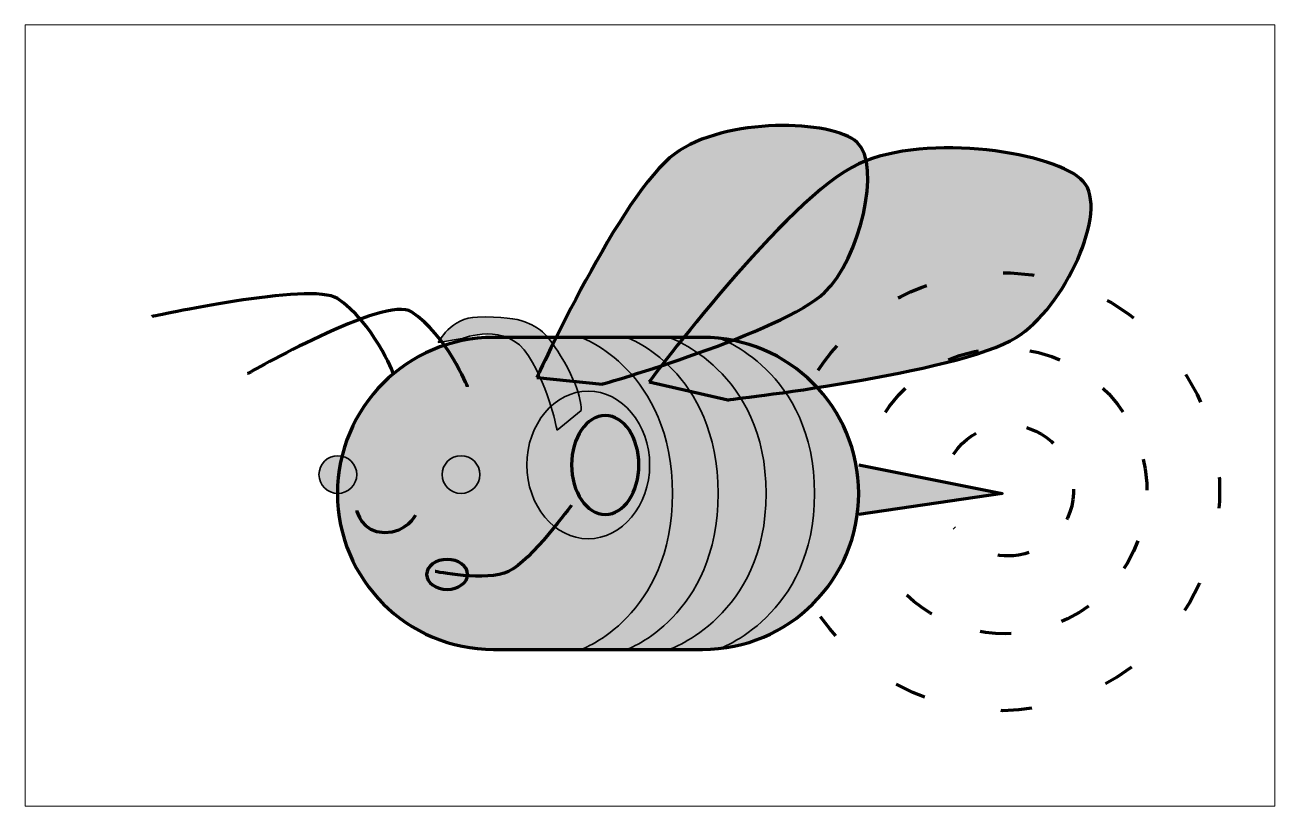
# Paper-space layout 'Layout1' of a CAD drawing. Header units: inches. Extents: x 0 to 4, y 0 to 2.5.
# The model-space entities are those that its viewports show. They can reach past a viewport. Long polylines and large blocks are cut down to what shows.
import ezdxf

# ---------------------------------------------------------------- set-up
doc = ezdxf.new("R2010")
doc.units = ezdxf.units.IN
for name, pattern in [('Affinity_exported_lt_1', [0.24921259842519689, 0.0830708661417323, -0.1661417322834646, 0, 0, 0, 0]), ('Affinity_exported_lt_2', [0.3322834645669291, 0.0830708661417323, -0.2492125984251968, 0, 0, 0, 0]), ('Affinity_exported_lt_3', [0.2076771653543307, 0.0415354330708661, -0.1661417322834646, 0, 0, 0, 0])]:
    doc.linetypes.add(name, pattern=pattern)

msp = doc.modelspace()

# ---------------------------------------------------------------- hatches: boundary and pattern name
at = {"true_color": 0xffffff, "transparency": 33554687}
h = msp.add_hatch(color=7, dxfattribs=at)
edge = h.paths.add_edge_path(flags=0)
edge.add_spline(control_points=[(6.356096508005842, 1.371855806985571), (6.356096508005842, 1.371855806985571), (6.626432267072635, 1.963001246745917), (6.797397321589703, 2.088547352542882), (6.958480635952274, 2.206836922795791), (7.301697483741109, 2.199109171555528), (7.381886835108251, 2.125132441767364), (7.462076186475391, 2.0511557119792), (7.389341429750827, 1.74984473478957), (7.278533429792551, 1.644686973813897), (7.142466292921767, 1.515558071017257), (6.56548401388354, 1.350359024987536), (6.56548401388354, 1.350359024987536), (6.56548401388354, 1.350359024987536), (6.356096508005842, 1.371855806985571), (6.356096508005842, 1.371855806985571)], knot_values=[0, 0, 0, 0, 1, 1, 1, 2, 2, 2, 3, 3, 3, 4, 4, 4, 5, 5, 5, 5], degree=3, periodic=1)
h = msp.add_hatch(color=7, dxfattribs=at)
edge = h.paths.add_edge_path(flags=0)
edge.add_spline(control_points=[(6.715983427557354, 1.357502768088128), (6.715983427557354, 1.357502768088128), (7.155182665395266, 1.949264455023443), (7.386874508077138, 2.056347327008755), (7.605174616455373, 2.157240834044925), (8.022110558266075, 2.092724554501459), (8.10613448364858, 2), (8.190158409031087, 1.907275445498541), (8.0455980699188, 1.594997228848652), (7.891018060372171, 1.5), (7.701200905253515, 1.383347764196067), (6.967231552936642, 1.300086585176409), (6.967231552936642, 1.300086585176409), (6.967231552936642, 1.300086585176409), (6.715983427557354, 1.357502768088128), (6.715983427557354, 1.357502768088128)], knot_values=[0, 0, 0, 0, 1, 1, 1, 2, 2, 2, 3, 3, 3, 4, 4, 4, 5, 5, 5, 5], degree=3, periodic=1)
at = {"true_color": 0x000000, "transparency": 33554687}
h = msp.add_hatch(color=18, dxfattribs=at)
edge = h.paths.add_edge_path(flags=0)
edge.add_spline(control_points=[(6.420521533581153, 1.202318577262684), (6.420521533581153, 1.202318577262684), (6.399470925468258, 1.328587893715431), (6.329398335218334, 1.441373176292619), (6.259325744968412, 1.554158458869805), (6.117184602487001, 1.496502469721807), (6.117184602487001, 1.496502469721807), (6.117184602487001, 1.496502469721807), (6.04062332478651, 1.48413428306807), (6.04062332478651, 1.48413428306807), (6.04062332478651, 1.48413428306807), (6.080206187282412, 1.5638611767541), (6.166070179401874, 1.565422755540404), (6.239953509820627, 1.566766446167819), (6.294435585857777, 1.559724948218935), (6.313836840239381, 1.551534065967981), (6.366662610744504, 1.52923191696706), (6.382217644082292, 1.521081567916721), (6.431739827634333, 1.441373176292619), (6.501812417884258, 1.328587893715431), (6.498098160810176, 1.266257674284529), (6.498098160810176, 1.266257674284529), (6.498098160810176, 1.266257674284529), (6.420521533581153, 1.202318577262684), (6.420521533581153, 1.202318577262684)], knot_values=[0, 0, 0, 0, 1, 1, 1, 2, 2, 2, 3, 3, 3, 4, 4, 4, 5, 5, 5, 6, 6, 6, 7, 7, 7, 8, 8, 8, 8], degree=3, periodic=1)
at = {"true_color": 0xffffff, "transparency": 33554687}
h = msp.add_hatch(color=7, dxfattribs=at)
edge = h.paths.add_edge_path(flags=0)
edge.add_spline(control_points=[(6.886874508077138, 1.5), (7.162832020324138, 1.5), (7.386874508077138, 1.275957512247), (7.386874508077138, 1), (7.386874508077138, 0.7240424877529987), (7.162832020324138, 0.5), (6.886874508077138, 0.5), (6.886874508077138, 0.5), (6.217231552936642, 0.5), (6.217231552936642, 0.5), (5.941274040689641, 0.5), (5.717231552936642, 0.7240424877529987), (5.717231552936642, 1), (5.717231552936642, 1.275957512247), (5.941274040689641, 1.5), (6.217231552936642, 1.5), (6.217231552936642, 1.5), (6.886874508077138, 1.5), (6.886874508077138, 1.5)], knot_values=[0, 0, 0, 0, 1, 1, 1, 2, 2, 2, 3, 3, 3, 4, 4, 4, 5, 5, 5, 6, 6, 6, 6], degree=3, periodic=1)
at = {"true_color": 0x000000, "transparency": 33554687}
h = msp.add_hatch(color=18, dxfattribs=at)
edge = h.paths.add_edge_path(flags=0)
edge.add_spline(control_points=[(6.498103418354766, 1.5), (6.498103418354766, 1.5), (6.64418884140935, 1.499999999999998), (6.64418884140935, 1.499999999999998), (6.64418884140935, 1.499999999999998), (6.936359687518516, 1.394075374626259), (6.936359687518516, 0.9999999999999982), (6.936359687518516, 0.6059246253737403), (6.64418884140935, 0.4999999999999982), (6.64418884140935, 0.4999999999999982), (6.64418884140935, 0.4999999999999982), (6.498103418354766, 0.4999999999999982), (6.498103418354766, 0.4999999999999982), (6.498103418354766, 0.4999999999999982), (6.790274264463934, 0.6059246253737403), (6.790274264463934, 0.9999999999999982), (6.790274264463934, 1.394075374626259), (6.498103418354766, 1.499999999999998), (6.498103418354766, 1.5)], knot_values=[0, 0, 0, 0, 1, 1, 1, 2, 2, 2, 3, 3, 3, 4, 4, 4, 5, 5, 5, 6, 6, 6, 6], degree=3, periodic=1)
h = msp.add_hatch(color=18, dxfattribs=at)
edge = h.paths.add_edge_path(flags=0)
edge.add_spline(control_points=[(6.779731552936642, 1.5), (6.779731552936642, 1.5), (6.934888833897541, 1.499999999999998), (6.934888833897541, 1.499999999999998), (6.934888833897541, 1.499999999999998), (7.245203395819342, 1.394075374626259), (7.245203395819342, 0.9999999999999982), (7.245203395819342, 0.6059246253737403), (6.934888833897541, 0.4999999999999982), (6.934888833897541, 0.4999999999999982), (6.934888833897541, 0.4999999999999982), (6.779731552936642, 0.4999999999999982), (6.779731552936642, 0.4999999999999982), (6.779731552936642, 0.4999999999999982), (7.090046114858442, 0.6059246253737403), (7.090046114858442, 0.9999999999999982), (7.090046114858442, 1.394075374626259), (6.779731552936642, 1.499999999999998), (6.779731552936642, 1.5)], knot_values=[0, 0, 0, 0, 1, 1, 1, 2, 2, 2, 3, 3, 3, 4, 4, 4, 5, 5, 5, 6, 6, 6, 6], degree=3, periodic=1)
h = msp.add_hatch(color=18, dxfattribs=at)
edge = h.paths.add_edge_path(flags=0)
edge.add_spline(control_points=[(6.520573984338447, 1.328001090859041), (6.62911225112825, 1.328001090859041), (6.717231552936642, 1.221971685046635), (6.717231552936642, 1.091373193008482), (6.717231552936642, 0.960774700970326), (6.62911225112825, 0.8547452951579224), (6.520573984338447, 0.8547452951579224), (6.412035717548644, 0.8547452951579224), (6.323916415740253, 0.960774700970326), (6.323916415740253, 1.091373193008482), (6.323916415740253, 1.221971685046635), (6.412035717548644, 1.328001090859041), (6.520573984338447, 1.328001090859041)], knot_values=[0, 0, 0, 0, 1, 1, 1, 2, 2, 2, 3, 3, 3, 4, 4, 4, 4], degree=3, periodic=1)
at = {"true_color": 0xffffff, "transparency": 33554687}
h = msp.add_hatch(color=7, dxfattribs=at)
edge = h.paths.add_edge_path(flags=0)
edge.add_spline(control_points=[(6.575077019120508, 1.249775131072136), (6.634598552230943, 1.249775131072136), (6.682922485304374, 1.178797602534779), (6.682922485304374, 1.09137319300848), (6.682922485304374, 1.003948783482181), (6.634598552230943, 0.9329712549448255), (6.575077019120508, 0.9329712549448255), (6.515555486010073, 0.9329712549448255), (6.467231552936642, 1.003948783482181), (6.467231552936642, 1.09137319300848), (6.467231552936642, 1.178797602534779), (6.515555486010073, 1.249775131072136), (6.575077019120508, 1.249775131072136)], knot_values=[0, 0, 0, 0, 1, 1, 1, 2, 2, 2, 3, 3, 3, 4, 4, 4, 4], degree=3, periodic=1)
at = {"true_color": 0x000000, "transparency": 33554687}
h = msp.add_hatch(color=18, dxfattribs=at)
edge = h.paths.add_edge_path(flags=0)
edge.add_spline(control_points=[(5.718651306195667, 1.12087487023757), (5.752007634679607, 1.12087487023757), (5.779088741314452, 1.093793763602724), (5.779088741314452, 1.060437435118785), (5.779088741314452, 1.027081106634846), (5.752007634679607, 1), (5.718651306195667, 1), (5.685294977711729, 1), (5.658213871076883, 1.027081106634846), (5.658213871076883, 1.060437435118785), (5.658213871076883, 1.093793763602724), (5.685294977711729, 1.12087487023757), (5.718651306195667, 1.12087487023757)], knot_values=[0, 0, 0, 0, 1, 1, 1, 2, 2, 2, 3, 3, 3, 4, 4, 4, 4], degree=3, periodic=1)
h = msp.add_hatch(color=18, dxfattribs=at)
edge = h.paths.add_edge_path(flags=0)
edge.add_spline(control_points=[(6.113031332422357, 1.12087487023757), (6.146387660906295, 1.12087487023757), (6.173468767541141, 1.093793763602724), (6.173468767541141, 1.060437435118785), (6.173468767541141, 1.027081106634846), (6.146387660906295, 1), (6.113031332422357, 1), (6.079675003938418, 1), (6.052593897303572, 1.027081106634846), (6.052593897303572, 1.060437435118785), (6.052593897303572, 1.093793763602724), (6.079675003938418, 1.12087487023757), (6.113031332422357, 1.12087487023757)], knot_values=[0, 0, 0, 0, 1, 1, 1, 2, 2, 2, 3, 3, 3, 4, 4, 4, 4], degree=3, periodic=1)
msp.add_hatch(color=18, dxfattribs=at).paths.add_polyline_path([(7.386874508077138, 1.09137319300848), (7.845982714737288, 1), (7.386874508077138, 0.9329712549448255)], flags=0)
h = msp.add_hatch(color=18, dxfattribs=at)
edge = h.paths.add_edge_path(flags=0)
edge.add_spline(control_points=[(6.068703600139252, 0.7885671870696456), (6.104946767885596, 0.7885671870696456), (6.134371621732924, 0.76707446099749), (6.134371621732924, 0.7406014501067295), (6.134371621732924, 0.714128439215969), (6.104946767885596, 0.6926357131438134), (6.068703600139252, 0.6926357131438134), (6.032460432392909, 0.6926357131438134), (6.00303557854558, 0.714128439215969), (6.00303557854558, 0.7406014501067295), (6.00303557854558, 0.76707446099749), (6.032460432392909, 0.7885671870696456), (6.068703600139252, 0.7885671870696456)], knot_values=[0, 0, 0, 0, 1, 1, 1, 2, 2, 2, 3, 3, 3, 4, 4, 4, 4], degree=3, periodic=1)

# ---------------------------------------------------------------- linework, layer by layer
at = {"color": 18, "linetype": 'Continuous', "lineweight": 211, "true_color": 0x000000}
msp.add_lwpolyline([(7.386874508077138, 1.09137319300848), (7.845982714737288, 1), (7.386874508077138, 0.9329712549448255)], dxfattribs=at)
for points, knots in [([(6.356096508005842, 1.371855806985571), (6.356096508005842, 1.371855806985571), (6.626432267072635, 1.963001246745917), (6.797397321589703, 2.088547352542882), (6.958480635952274, 2.206836922795791), (7.301697483741109, 2.199109171555528), (7.381886835108251, 2.125132441767364), (7.462076186475391, 2.0511557119792), (7.389341429750827, 1.74984473478957), (7.278533429792551, 1.644686973813897), (7.142466292921767, 1.515558071017257), (6.56548401388354, 1.350359024987536), (6.56548401388354, 1.350359024987536), (6.56548401388354, 1.350359024987536), (6.356096508005842, 1.371855806985571), (6.356096508005842, 1.371855806985571)], [0, 0, 0, 0, 1, 1, 1, 2, 2, 2, 3, 3, 3, 4, 4, 4, 5, 5, 5, 5]), ([(6.715983427557354, 1.357502768088128), (6.715983427557354, 1.357502768088128), (7.155182665395266, 1.949264455023443), (7.386874508077138, 2.056347327008755), (7.605174616455373, 2.157240834044925), (8.022110558266075, 2.092724554501459), (8.10613448364858, 2), (8.190158409031087, 1.907275445498541), (8.0455980699188, 1.594997228848652), (7.891018060372171, 1.5), (7.701200905253515, 1.383347764196067), (6.967231552936642, 1.300086585176409), (6.967231552936642, 1.300086585176409), (6.967231552936642, 1.300086585176409), (6.715983427557354, 1.357502768088128), (6.715983427557354, 1.357502768088128)], [0, 0, 0, 0, 1, 1, 1, 2, 2, 2, 3, 3, 3, 4, 4, 4, 5, 5, 5, 5]), ([(5.89708014031721, 1.383953376330742), (5.89708014031721, 1.383953376330742), (5.830539650833403, 1.55005389576481), (5.717231552936642, 1.624855954120398), (5.634554393747394, 1.67943653398313), (5.122826430838045, 1.566569307799773), (5.122826430838045, 1.566569307799773)], [0, 0, 0, 0, 1, 1, 1, 2, 2, 2, 2]), ([(6.134371621732924, 1.341182000332034), (6.134371621732924, 1.341182000332034), (6.067831132249118, 1.507282519766102), (5.954523034352357, 1.582084578121691), (5.871845875163109, 1.636665157984423), (5.429534045125967, 1.383953376330742), (5.429534045125967, 1.383953376330742)], [0, 0, 0, 0, 1, 1, 1, 2, 2, 2, 2]), ([(6.886874508077138, 1.5), (7.162832020324138, 1.5), (7.386874508077138, 1.275957512247), (7.386874508077138, 1), (7.386874508077138, 0.7240424877529987), (7.162832020324138, 0.5), (6.886874508077138, 0.5), (6.886874508077138, 0.5), (6.217231552936642, 0.5), (6.217231552936642, 0.5), (5.941274040689641, 0.5), (5.717231552936642, 0.7240424877529987), (5.717231552936642, 1), (5.717231552936642, 1.275957512247), (5.941274040689641, 1.5), (6.217231552936642, 1.5), (6.217231552936642, 1.5), (6.886874508077138, 1.5), (6.886874508077138, 1.5)], [0, 0, 0, 0, 1, 1, 1, 2, 2, 2, 3, 3, 3, 4, 4, 4, 5, 5, 5, 6, 6, 6, 6]), ([(6.575077019120508, 1.249775131072136), (6.634598552230943, 1.249775131072136), (6.682922485304374, 1.178797602534779), (6.682922485304374, 1.09137319300848), (6.682922485304374, 1.003948783482181), (6.634598552230943, 0.9329712549448255), (6.575077019120508, 0.9329712549448255), (6.515555486010073, 0.9329712549448255), (6.467231552936642, 1.003948783482181), (6.467231552936642, 1.09137319300848), (6.467231552936642, 1.178797602534779), (6.515555486010073, 1.249775131072136), (6.575077019120508, 1.249775131072136)], [0, 0, 0, 0, 1, 1, 1, 2, 2, 2, 3, 3, 3, 4, 4, 4, 4]), ([(6.467231552936642, 0.962472932173914), (6.467231552936642, 0.962472932173914), (6.338380741668826, 0.7854121553623186), (6.2654899023726, 0.75), (6.194850573194066, 0.7156816834088824), (6.029886517159286, 0.75), (6.029886517159286, 0.75)], [0, 0, 0, 0, 1, 1, 1, 2, 2, 2, 2]), ([(5.779088741314452, 0.9451139069234111), (5.779088741314452, 0.9451139069234111), (5.794221666351417, 0.875), (5.867635735256022, 0.875), (5.941049804160627, 0.875), (5.967231552936642, 0.9307728775828199), (5.967231552936642, 0.9307728775828199)], [0, 0, 0, 0, 1, 1, 1, 2, 2, 2, 2])]:
    msp.add_open_spline(points, degree=3, knots=knots, dxfattribs=at)
at = {"color": 18, "linetype": 'Affinity_exported_lt_2', "lineweight": 211, "true_color": 0x000000}
msp.add_open_spline([(7.256700996255257, 1.394653566321855), (7.361653686081291, 1.5522186878593), (7.529578289318014, 1.667161298070937), (7.731123609508568, 1.699082940809347), (8.113778285445997, 1.759689487495264), (8.4736501593165, 1.498227266495361), (8.534256706002417, 1.115572590557933), (8.594863252688333, 0.7329179146205052), (8.33340103168843, 0.3730460407500011), (7.950746355751002, 0.3124394940640851), (7.676296839890455, 0.2689709610971711), (7.413567065345071, 0.3911783898439847), (7.264564982210216, 0.6049486663655905)], degree=3, knots=[0, 0, 0, 0, 1, 1, 1, 2, 2, 2, 3, 3, 3, 4, 4, 4, 4], dxfattribs=at)
at = {"color": 18, "linetype": 'Continuous', "lineweight": 35, "true_color": 0x000000}
for points, knots in [([(6.420521533581153, 1.202318577262684), (6.420521533581153, 1.202318577262684), (6.399470925468258, 1.328587893715431), (6.329398335218334, 1.441373176292619), (6.259325744968412, 1.554158458869805), (6.117184602487001, 1.496502469721807), (6.117184602487001, 1.496502469721807), (6.117184602487001, 1.496502469721807), (6.04062332478651, 1.48413428306807), (6.04062332478651, 1.48413428306807), (6.04062332478651, 1.48413428306807), (6.080206187282412, 1.5638611767541), (6.166070179401874, 1.565422755540404), (6.239953509820627, 1.566766446167819), (6.294435585857777, 1.559724948218935), (6.313836840239381, 1.551534065967981), (6.366662610744504, 1.52923191696706), (6.382217644082292, 1.521081567916721), (6.431739827634333, 1.441373176292619), (6.501812417884258, 1.328587893715431), (6.498098160810176, 1.266257674284529), (6.498098160810176, 1.266257674284529), (6.498098160810176, 1.266257674284529), (6.420521533581153, 1.202318577262684), (6.420521533581153, 1.202318577262684)], [0, 0, 0, 0, 1, 1, 1, 2, 2, 2, 3, 3, 3, 4, 4, 4, 5, 5, 5, 6, 6, 6, 7, 7, 7, 8, 8, 8, 8]), ([(6.498103418354766, 1.499999999999998), (6.498103418354766, 1.499999999999998), (6.64418884140935, 1.499999999999998), (6.64418884140935, 1.499999999999998), (6.64418884140935, 1.499999999999998), (6.936359687518516, 1.394075374626259), (6.936359687518516, 0.9999999999999982), (6.936359687518516, 0.6059246253737403), (6.64418884140935, 0.4999999999999982), (6.64418884140935, 0.4999999999999982), (6.64418884140935, 0.4999999999999982), (6.498103418354766, 0.4999999999999982), (6.498103418354766, 0.4999999999999982), (6.498103418354766, 0.4999999999999982), (6.790274264463934, 0.6059246253737403), (6.790274264463934, 0.9999999999999982), (6.790274264463934, 1.394075374626259), (6.498103418354766, 1.499999999999998), (6.498103418354766, 1.499999999999998)], [0, 0, 0, 0, 1, 1, 1, 2, 2, 2, 3, 3, 3, 4, 4, 4, 5, 5, 5, 6, 6, 6, 6]), ([(6.779731552936642, 1.499999999999998), (6.779731552936642, 1.499999999999998), (6.934888833897541, 1.499999999999998), (6.934888833897541, 1.499999999999998), (6.934888833897541, 1.499999999999998), (7.245203395819342, 1.394075374626259), (7.245203395819342, 0.9999999999999982), (7.245203395819342, 0.6059246253737403), (6.934888833897541, 0.4999999999999982), (6.934888833897541, 0.4999999999999982), (6.934888833897541, 0.4999999999999982), (6.779731552936642, 0.4999999999999982), (6.779731552936642, 0.4999999999999982), (6.779731552936642, 0.4999999999999982), (7.090046114858442, 0.6059246253737403), (7.090046114858442, 0.9999999999999982), (7.090046114858442, 1.394075374626259), (6.779731552936642, 1.499999999999998), (6.779731552936642, 1.499999999999998)], [0, 0, 0, 0, 1, 1, 1, 2, 2, 2, 3, 3, 3, 4, 4, 4, 5, 5, 5, 6, 6, 6, 6]), ([(5.718651306195667, 1.12087487023757), (5.752007634679607, 1.12087487023757), (5.779088741314452, 1.093793763602724), (5.779088741314452, 1.060437435118785), (5.779088741314452, 1.027081106634846), (5.752007634679607, 1), (5.718651306195667, 1), (5.685294977711729, 1), (5.658213871076883, 1.027081106634846), (5.658213871076883, 1.060437435118785), (5.658213871076883, 1.093793763602724), (5.685294977711729, 1.12087487023757), (5.718651306195667, 1.12087487023757)], [0, 0, 0, 0, 1, 1, 1, 2, 2, 2, 3, 3, 3, 4, 4, 4, 4]), ([(6.113031332422357, 1.12087487023757), (6.146387660906295, 1.12087487023757), (6.173468767541141, 1.093793763602724), (6.173468767541141, 1.060437435118785), (6.173468767541141, 1.027081106634846), (6.146387660906295, 1), (6.113031332422357, 1), (6.079675003938418, 1), (6.052593897303572, 1.027081106634846), (6.052593897303572, 1.060437435118785), (6.052593897303572, 1.093793763602724), (6.079675003938418, 1.12087487023757), (6.113031332422357, 1.12087487023757)], [0, 0, 0, 0, 1, 1, 1, 2, 2, 2, 3, 3, 3, 4, 4, 4, 4])]:
    msp.add_open_spline(points, degree=3, knots=knots, dxfattribs=at)
at = {"color": 18, "linetype": 'Affinity_exported_lt_1', "lineweight": 211, "true_color": 0x000000}
msp.add_open_spline([(7.472502746603929, 1.260939004167607), (7.540853859187557, 1.363554300443584), (7.650215834382474, 1.438411412769663), (7.781473517190627, 1.459200587399529), (8.030679829854025, 1.498670989756062), (8.265048696506001, 1.328392040892983), (8.304519098862535, 1.079185728229586), (8.343989501219069, 0.8299794155661901), (8.17371055235599, 0.5956105489142116), (7.924504239692593, 0.5561401465576772), (7.745767231730235, 0.5278309855862773), (7.574662780488543, 0.6074193575915565), (7.47762421790928, 0.7466386216407317)], degree=3, knots=[0, 0, 0, 0, 1, 1, 1, 2, 2, 2, 3, 3, 3, 4, 4, 4, 4], dxfattribs=at)
at = {"color": 7, "linetype": 'Continuous', "lineweight": 35, "true_color": 0xffffff}
msp.add_open_spline([(6.520573984338447, 1.328001090859041), (6.62911225112825, 1.328001090859041), (6.717231552936642, 1.221971685046635), (6.717231552936642, 1.091373193008482), (6.717231552936642, 0.960774700970326), (6.62911225112825, 0.8547452951579224), (6.520573984338447, 0.8547452951579224), (6.412035717548644, 0.8547452951579224), (6.323916415740253, 0.960774700970326), (6.323916415740253, 1.091373193008482), (6.323916415740253, 1.221971685046635), (6.412035717548644, 1.328001090859041), (6.520573984338447, 1.328001090859041)], degree=3, knots=[0, 0, 0, 0, 1, 1, 1, 2, 2, 2, 3, 3, 3, 4, 4, 4, 4], dxfattribs=at)
at = {"color": 18, "linetype": 'Affinity_exported_lt_3', "lineweight": 211, "true_color": 0x000000}
msp.add_open_spline([(7.690447251492873, 1.125896753592416), (7.721833359773422, 1.173016612778586), (7.772051222592303, 1.207390207358499), (7.832323362862593, 1.216936376562371), (7.946756266992431, 1.235060768037687), (8.054375972777452, 1.156870474933445), (8.072500364252766, 1.042437570803608), (8.090624755728081, 0.92800466667377), (8.01243446262384, 0.8203849608887497), (7.898001558494003, 0.802260569413435), (7.815927414071196, 0.7892613019839132), (7.737358059002027, 0.825807440988954), (7.692798976971353, 0.8897354551941312)], degree=3, knots=[0, 0, 0, 0, 1, 1, 1, 2, 2, 2, 3, 3, 3, 4, 4, 4, 4], dxfattribs=at)
at = {"color": 18, "linetype": 'Continuous', "lineweight": 120, "true_color": 0x000000}
msp.add_open_spline([(6.068703600139252, 0.7885671870696456), (6.104946767885596, 0.7885671870696456), (6.134371621732924, 0.76707446099749), (6.134371621732924, 0.7406014501067295), (6.134371621732924, 0.714128439215969), (6.104946767885596, 0.6926357131438134), (6.068703600139252, 0.6926357131438134), (6.032460432392909, 0.6926357131438134), (6.00303557854558, 0.714128439215969), (6.00303557854558, 0.7406014501067295), (6.00303557854558, 0.76707446099749), (6.032460432392909, 0.7885671870696456), (6.068703600139252, 0.7885671870696456)], degree=3, knots=[0, 0, 0, 0, 1, 1, 1, 2, 2, 2, 3, 3, 3, 4, 4, 4, 4], dxfattribs=at)

psp = doc.layouts.get("Layout1")

# ---------------------------------------------------------------- viewports
at = {"layer": '0'}
psp.add_viewport(center=(2.001666666666667, 1.251666666666667), size=(4.003333333333334, 2.503333333333333), view_center_point=(6.718333333333334, 1.249811086410237), view_height=2.503333333333333, dxfattribs=at)

doc.saveas('drawing.dxf')
